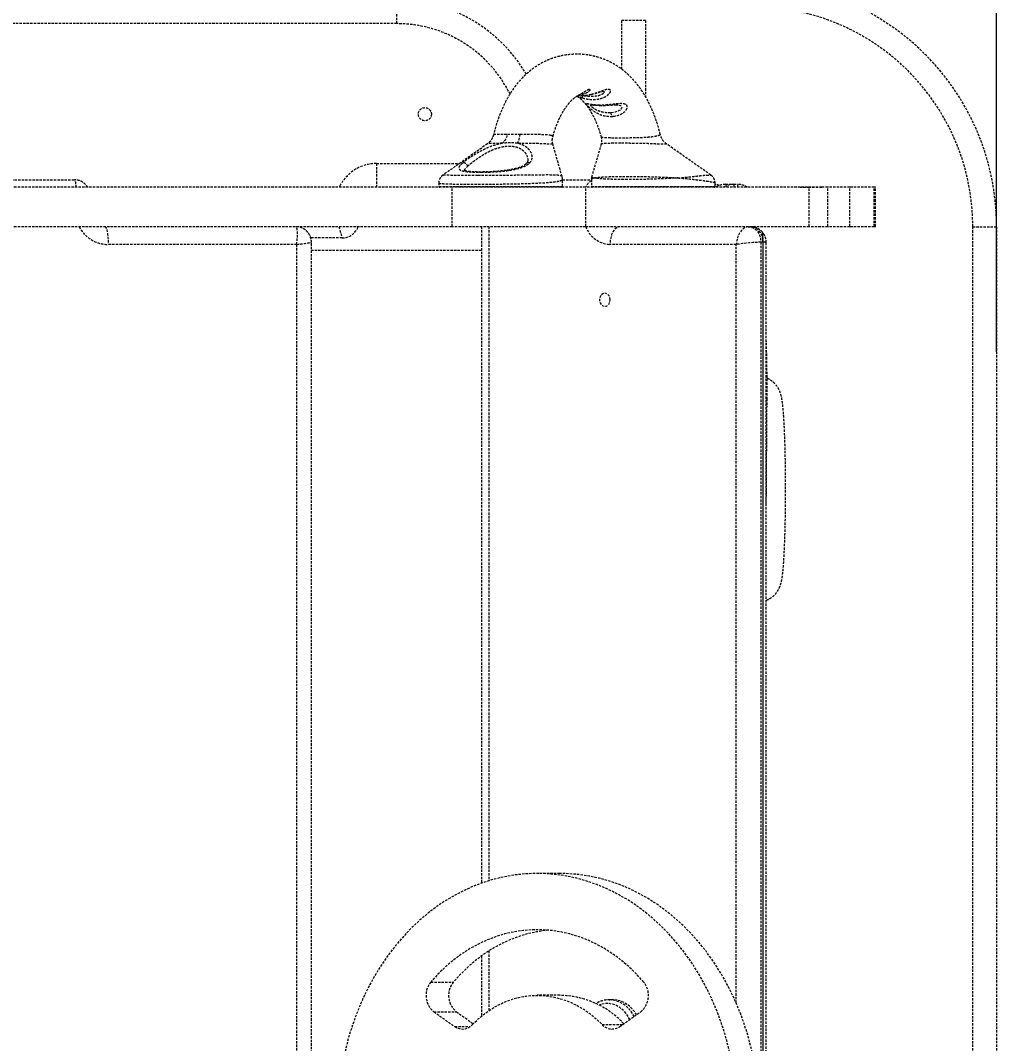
# Model space of a CAD drawing. Header units: millimetres. Extents: x -3036 to 2935, y -3673 to 3376.
# Drawn here: x 914 to 1435, y 467 to 1013 of the extents above; entities that cross this region are included whole.
import ezdxf

# ---------------------------------------------------------------- set-up
doc = ezdxf.new("R2010")
doc.units = ezdxf.units.MM
doc.linetypes.add('HIDDEN', pattern=[1.905, 1.27, -0.635])
doc.layers.add('DIKOM_ОБЪЕКТ', color=7, linetype='Continuous')
doc.layers.add('DIKOM_РАЗМЕР_ОБЪЕКТА', color=7, linetype='Continuous')
doc.styles.add('style1', font='arialbd.ttf', dxfattribs={"width": 0.8})
doc.dimstyles.new('1-50', dxfattribs={"dimtxt": 300, "dimasz": 200, "dimexe": 100, "dimexo": 0, "dimgap": 100, "dimtad": 1, "dimtoh": 1, "dimtxsty": 'style1', "dimcen": 200, "dimclrd": 7, "dimclre": 7, "dimclrt": 7, "dimadec": 1, "dimazin": 2, "dimtfac": 1, "dimtmove": 0, "dimatfit": 2, "dimfxl": 0, "dimlwd": 25, "dimlwe": 18, "dimarcsym": 0})

# ---------------------------------------------------------------- blocks, each defined once
blk = doc.blocks.new('*D24')
at = {"layer": 'Defpoints', "color": 0, "transparency": 16777216}
for p in [(1434.93, 1574.31), (-815.07, 919.68), (1434.93, 836.1)]:
    blk.add_point(p, dxfattribs=at)
at = {"layer": 'DIKOM_РАЗМЕР_ОБЪЕКТА', "color": 7, "lineweight": 18, "transparency": 16777216}
for p, q in [((-815.07, 919.68), (-815.07, 1674.31)), ((1434.93, 836.1), (1434.93, 1674.31))]:
    blk.add_line(p, q, dxfattribs=at)
at = {"layer": 'DIKOM_РАЗМЕР_ОБЪЕКТА', "color": 7, "lineweight": 25, "transparency": 16777216}
blk.add_line((-615.07, 1574.31), (1234.93, 1574.31), dxfattribs=at)
at = {"layer": 'DIKOM_РАЗМЕР_ОБЪЕКТА', "color": 7, "transparency": 16777216}
for points in [[(-615.07, 1607.64), (-615.07, 1540.97), (-815.07, 1574.31)], [(1234.93, 1607.64), (1234.93, 1540.97), (1434.93, 1574.31)]]:
    blk.add_solid(points, dxfattribs=at)
at = {"layer": 'DIKOM_РАЗМЕР_ОБЪЕКТА', "color": 7, "transparency": 16777216, "insert": (194.59, 1827.48), "char_height": 300, "attachment_point": 5, "style": 'style1'}
blk.add_mtext('2250', dxfattribs=at)

msp = doc.modelspace()

# ---------------------------------------------------------------- linework, layer by layer
at = {"layer": 'DIKOM_ОБЪЕКТ', "color": 7, "linetype": 'HIDDEN', "lineweight": 15}
for p, q in [((1114.926, 1011.197), (1114.926, 1023.897)), ((1114.926, 1011.197), (-725.074, 1011.197)), ((1234.926, 986.899), (1234.926, 1012.897)), ((1247.626, 1012.897), (1234.926, 1012.897)), ((1247.626, 1012.897), (1247.626, 972.244)), ((1213.901, 972.777), (1213.508, 972.875)), ((1231.001, 967.857), (1231.518, 967.863)), ((1163.335, 947.044), (1163.311, 947.031)), ((1104.126, 936.597), (1104.126, 923.897)), ((1104.126, 936.597), (1148.343, 936.597)), ((1152.395, 934.768), (1152.719, 935.083)), ((762.394, 927.897), (942.928, 927.897)), ((1203.344, 924.397), (1203.344, 928.153)), ((1203.344, 927.897), (1218.743, 927.897)), ((1218.743, 928.154), (1218.743, 924.397)), ((1220.214, 928.897), (1220.163, 928.897)), ((1144.491, 923.897), (390.721, 923.897)), ((1137.344, 926.244), (1137.344, 924.397)), ((1137.344, 924.397), (1156.498, 924.397)), ((1144.491, 902.897), (1144.491, 923.897)), ((1215.729, 923.897), (1144.491, 923.897)), ((1156.498, 924.397), (1203.344, 924.397)), ((1215.729, 902.897), (1215.729, 923.897)), ((1330.203, 923.897), (1215.729, 923.897)), ((1218.743, 924.397), (1237.897, 924.397)), ((1237.897, 924.397), (1284.743, 924.397)), ((1281.838, 924.033), (1281.848, 923.897)), ((1284.743, 924.397), (1284.743, 926.243)), ((1290.331, 925.49), (1294.706, 925.49)), ((1294.706, 925.49), (1296.703, 925.49)), ((1330.203, 923.797), (1330.203, 923.897)), ((1341.662, 923.897), (1330.203, 923.897)), ((1334.935, 923.797), (1330.203, 923.797)), ((1334.935, 902.897), (1334.935, 923.797)), ((1341.662, 923.797), (1334.935, 923.797)), ((1341.662, 923.897), (1341.662, 923.797)), ((1344.904, 923.897), (1341.662, 923.897)), ((1344.904, 902.897), (1344.904, 923.897)), ((1356.611, 923.897), (1344.904, 923.897)), ((1356.611, 902.897), (1356.611, 923.897)), ((1369.604, 923.897), (1356.611, 923.897)), ((1369.604, 902.897), (1369.604, 923.897)), ((1370.33, 923.897), (1369.604, 923.897)), ((1370.33, 902.897), (1370.33, 923.897)), ((1144.491, 902.897), (390.721, 902.897)), ((1215.729, 902.897), (1144.491, 902.897)), ((1160.039, 902.897), (1160.039, 552.688)), ((1164.09, 902.897), (1164.09, 554.026)), ((1334.935, 902.897), (1215.729, 902.897)), ((1306.232, 902.428), (1306.217, 902.897)), ((1344.904, 902.897), (1334.935, 902.897)), ((1356.611, 902.897), (1344.904, 902.897)), ((1369.604, 902.897), (1356.611, 902.897)), ((1370.33, 902.897), (1369.604, 902.897)), ((1422.226, -47.103), (1422.226, 902.897)), ((1422.226, 902.897), (1434.926, 902.897)), ((1434.926, 902.897), (1434.926, -47.103)), ((1085.726, 896.897), (1069.034, 896.897)), ((1061.545, 893.397), (960.942, 893.397)), ((1061.545, -37.603), (1061.545, 893.397)), ((1069.372, -38.785), (1069.372, 894.578)), ((1160.039, 890.197), (1069.372, 890.197)), ((1295.974, 893.397), (1228.639, 893.397)), ((1295.974, 488.877), (1295.974, 893.397)), ((1309.205, 894.597), (1309.205, -38.803)), ((1310.259, 894.597), (1309.205, 894.597)), ((1310.259, 894.597), (1310.259, -38.803)), ((1310.352, -38.803), (1310.352, 894.597)), ((1312.07, -38.586), (1312.07, 894.38)), ((1312.07, 754.584), (1312.484, 810.913)), ((1201.927, 557.897), (1189.882, 557.897)), ((1160.039, 513.834), (1160.039, 481.728)), ((1164.09, 516.59), (1164.09, 484.762)), ((1133.11, 499.985), (1145.155, 499.985)), ((1201.927, 492.897), (1189.882, 492.897)), ((1230.032, 490.526), (1228.311, 490.526)), ((1228.311, 490.526), (1228.649, 490.522)), ((1134.691, 484.116), (1145.863, 476.242)), ((1134.691, 484.116), (1146.737, 484.116)), ((1146.737, 484.116), (1155.737, 477.772)), ((1233.901, 476.242), (1245.072, 484.116)), ((1145.863, 476.242), (1154.054, 476.242)), ((1224.482, 477.302), (1235.404, 477.302))]:
    msp.add_line(p, q, dxfattribs=at)
at = {"layer": 'DIKOM_ОБЪЕКТ', "color": 7, "linetype": 'HIDDEN', "lineweight": 15, "flags": 128}
for points in [[(1218.725, 973.476), (1218.704, 973.486), (1218.675, 973.527)], [(1231.518, 967.863), (1231.874, 967.867), (1233.175, 967.778), (1234.245, 967.48), (1234.622, 967.228), (1234.863, 966.914), (1234.96, 966.556), (1234.911, 966.168), (1234.439, 965.422), (1234.075, 965.101), (1233.621, 964.797), (1232.654, 964.336), (1231.466, 963.969), (1229.023, 963.624), (1229.023, 963.624)], [(959.269, 902.897), (959.595, 902.714), (959.909, 902.173), (960.198, 901.296), (960.452, 900.114), (960.66, 898.674), (960.814, 897.032), (960.91, 895.25), (960.942, 893.397)], [(1084.073, 902.897), (1084.476, 901.433), (1084.908, 899.868), (1085.257, 898.598), (1085.515, 897.662), (1085.673, 897.09), (1085.726, 896.897)], [(1234.088, 902.897), (1233.025, 902.714), (1232.003, 902.173), (1231.061, 901.296), (1230.235, 900.114), (1229.558, 898.674), (1229.054, 897.032), (1228.744, 895.25), (1228.639, 893.397)], [(1302.406, 902.897), (1303.732, 902.737), (1305.008, 902.265), (1306.183, 901.498), (1307.213, 900.466), (1308.059, 899.208), (1308.687, 897.773), (1309.074, 896.216), (1309.205, 894.597)], [(1228.803, 863.897), (1228.648, 865.033), (1228.199, 866.046), (1227.504, 866.827), (1226.64, 867.289), (1225.699, 867.385), (1224.785, 867.102), (1223.995, 866.472), (1223.415, 865.562), (1223.108, 864.473), (1223.108, 863.32), (1223.415, 862.231), (1223.995, 861.322), (1224.785, 860.691), (1225.699, 860.409), (1226.64, 860.504), (1227.504, 860.966), (1228.199, 861.747), (1228.648, 862.76), (1228.803, 863.897)], [(1312.07, 810.588), (1312.082, 810.593), (1312.411, 810.775), (1312.484, 810.914)], [(1097.659, 492.897), (1095.02, 486.965), (1092.636, 480.875), (1090.515, 474.642), (1088.661, 468.283), (1087.08, 461.815), (1085.777, 455.255), (1084.754, 448.622), (1084.014, 441.933), (1083.56, 435.206), (1083.393, 428.459), (1083.513, 421.711), (1083.919, 414.979), (1084.611, 408.283), (1085.587, 401.639), (1086.844, 395.066), (1088.379, 388.581), (1090.187, 382.203), (1092.264, 375.947), (1094.604, 369.832), (1097.201, 363.873), (1100.048, 358.087), (1103.138, 352.489), (1106.461, 347.094), (1110.009, 341.918), (1113.772, 336.972), (1117.74, 332.273), (1121.903, 327.83), (1126.249, 323.658), (1130.767, 319.766), (1135.444, 316.167), (1140.268, 312.868), (1145.225, 309.879), (1150.303, 307.209), (1155.488, 304.864), (1160.765, 302.85), (1166.121, 301.174), (1171.541, 299.839), (1177.011, 298.85), (1182.515, 298.208), (1188.039, 297.916), (1193.567, 297.974), (1199.086, 298.383), (1204.58, 299.141), (1210.035, 300.246), (1215.435, 301.695), (1220.766, 303.484), (1226.015, 305.609), (1231.165, 308.063), (1236.204, 310.84), (1241.119, 313.933), (1245.895, 317.334), (1250.521, 321.032), (1254.982, 325.018), (1259.269, 329.282), (1263.368, 333.811), (1267.269, 338.594), (1270.962, 343.618), (1274.436, 348.869), (1277.682, 354.333), (1280.691, 359.996), (1283.456, 365.841), (1285.968, 371.854), (1288.221, 378.018), (1290.209, 384.316), (1291.927, 390.732), (1293.37, 397.248), (1294.533, 403.847), (1295.415, 410.51), (1296.012, 417.22), (1296.323, 423.959), (1296.346, 430.709), (1296.083, 437.451), (1295.534, 444.168), (1294.7, 450.84), (1293.583, 457.451), (1292.187, 463.982), (1290.515, 470.415), (1288.571, 476.734), (1286.362, 482.922), (1283.892, 488.961), (1281.169, 494.835), (1278.2, 500.529), (1274.993, 506.028), (1271.556, 511.315), (1267.899, 516.378), (1264.032, 521.202), (1259.965, 525.775), (1255.709, 530.083), (1251.276, 534.117), (1246.677, 537.864), (1241.925, 541.314), (1237.033, 544.459), (1232.013, 547.289), (1226.88, 549.798), (1221.647, 551.978), (1216.329, 553.824), (1210.939, 555.33), (1205.493, 556.492), (1200.004, 557.308), (1194.488, 557.775), (1188.96, 557.892), (1183.434, 557.658), (1177.926, 557.075), (1172.45, 556.143), (1167.021, 554.866), (1161.653, 553.246), (1156.362, 551.288), (1151.16, 548.998), (1146.064, 546.381), (1141.085, 543.445), (1136.238, 540.198), (1131.536, 536.647), (1126.991, 532.804), (1122.615, 528.677), (1118.421, 524.279), (1114.419, 519.621), (1110.621, 514.716), (1107.037, 509.577), (1103.675, 504.218), (1100.547, 498.652), (1097.659, 492.897)], [(1201.927, 297.897), (1205.613, 297.974), (1211.131, 298.383), (1216.626, 299.141), (1222.08, 300.246), (1227.48, 301.695), (1232.812, 303.484), (1238.06, 305.609), (1243.21, 308.063), (1248.25, 310.84), (1253.164, 313.933), (1257.94, 317.334), (1262.566, 321.032), (1267.028, 325.018), (1271.314, 329.282), (1275.413, 333.811), (1279.314, 338.594), (1283.007, 343.618), (1286.481, 348.869), (1289.727, 354.333), (1292.736, 359.996), (1295.501, 365.841), (1298.013, 371.854), (1300.266, 378.018), (1302.255, 384.316), (1303.972, 390.732), (1305.415, 397.248), (1306.578, 403.847), (1307.46, 410.51), (1308.057, 417.22), (1308.368, 423.959), (1308.392, 430.709), (1308.129, 437.451), (1307.579, 444.168), (1306.745, 450.84), (1305.628, 457.451), (1304.232, 463.982), (1302.56, 470.415), (1300.616, 476.734), (1298.407, 482.922), (1295.937, 488.961), (1293.214, 494.835), (1290.245, 500.529), (1287.038, 506.028), (1283.601, 511.315), (1279.944, 516.378), (1276.077, 521.202), (1272.01, 525.775), (1267.754, 530.083), (1263.321, 534.117), (1258.722, 537.864), (1253.97, 541.314), (1249.078, 544.459), (1244.058, 547.289), (1238.925, 549.798), (1233.692, 551.978), (1228.374, 553.824), (1222.984, 555.33), (1217.538, 556.492), (1212.049, 557.308), (1206.533, 557.775), (1201.927, 557.897)], [(1246.653, 499.985), (1242.932, 504.093), (1239.011, 507.914), (1234.906, 511.436), (1230.633, 514.644), (1226.206, 517.527), (1221.643, 520.074), (1216.961, 522.274), (1212.177, 524.121), (1207.31, 525.607), (1202.378, 526.726), (1197.398, 527.475), (1192.39, 527.85), (1187.373, 527.85), (1182.365, 527.475), (1177.386, 526.726), (1172.453, 525.607), (1167.586, 524.121), (1162.802, 522.274), (1158.12, 520.074), (1153.557, 517.527), (1149.131, 514.644), (1144.857, 511.436), (1140.752, 507.914), (1136.832, 504.093), (1133.11, 499.985)], [(1195.904, 527.626), (1194.411, 527.475), (1189.431, 526.726), (1184.498, 525.607), (1179.631, 524.121), (1174.847, 522.274), (1170.165, 520.074), (1165.603, 517.527), (1161.176, 514.644), (1156.902, 511.436), (1152.797, 507.914), (1148.877, 504.093), (1145.155, 499.985)], [(1155.282, 477.302), (1158.388, 480.307), (1161.669, 483.022), (1165.106, 485.431), (1168.681, 487.522), (1172.373, 489.282), (1176.162, 490.702), (1180.027, 491.774), (1183.947, 492.492), (1187.9, 492.852), (1191.863, 492.852), (1195.816, 492.492), (1199.736, 491.774), (1203.601, 490.702), (1207.39, 489.282), (1211.082, 487.522), (1214.657, 485.431), (1218.094, 483.022), (1221.375, 480.307), (1224.482, 477.302)], [(1239.235, 480.002), (1238.518, 481.369), (1237.218, 483.289), (1235.702, 484.956), (1234.003, 486.335), (1232.157, 487.396), (1230.203, 488.117), (1228.184, 488.481), (1226.144, 488.481), (1224.125, 488.117), (1222.826, 487.68)]]:
    msp.add_lwpolyline(points, dxfattribs=at)
at = {"layer": 'DIKOM_ОБЪЕКТ', "color": 7, "linetype": 'HIDDEN', "lineweight": 15}
msp.add_circle((1129.926, 962.897), 3.5, dxfattribs=at)
for centre, radius, start, end in [((1304.926, 902.897), 130, 0, 90), ((1114.926, 943.897), 80, 30.31205, 90), ((1304.926, 902.897), 117.3, 0, 90), ((1114.926, 943.897), 67.3, 26.13739, 90), ((1216.467, 971.977), 2.688, 162.67389, 190.25357), ((1223.27, 968.979), 1.423, 231.71458, 266.93853), ((1234.836, 965.154), 6.011, 194.75396, 216.84436), ((1165.361, 954.01), 8.866, 311.44202, 348.37528), ((1167.61, 953.436), 13.181, 332.5665, 354.71714), ((1104.126, 914.697), 21.9, 90, 155.15965), ((1150.596, 934.77), 2.146, 8.38102, 104.80538), ((1185.129, 935.235), 1.698, 69.38659, 133.41931), ((1137.844, 924.397), 0.5, 180, 270), ((1202.844, 924.397), 0.5, 270, 0), ((1219.243, 924.397), 0.5, 180, 270), ((1284.243, 924.397), 0.5, 270, 0), ((1291.049, 924.084), 3.918, 357.25542, 21.03343), ((1293.049, 924.085), 3.915, 357.24634, 21.04251), ((961.004, 910.893), 17.497, 207.19556, 269.79733), ((1085.726, 906.097), 9.2, 270, 339.64559), ((1229.428, 907.974), 14.599, 200.353, 266.90329), ((1302.911, 895.573), 7.352, 3.66137, 84.99349), ((1141.734, 492.831), 11.205, 140.32111, 231.06047), ((1153.779, 492.831), 11.205, 140.32148, 231.06052), ((1237.997, 492.834), 11.228, 309.05887, 39.55913), ((1201.138, 445.011), 47.892, 43.16166, 89.05571), ((1227.523, 475.173), 15.39, 24.69573, 85.80676), ((1229.539, 475.674), 14.861, 27.2544, 88.09755), ((1149.984, 482.005), 7.085, 234.43269, 318.40294), ((1229.78, 482.005), 7.085, 221.59751, 305.56695)]:
    msp.add_arc(centre, radius, start, end, dxfattribs=at)
for centre, major_axis, ratio, start_param, end_param in [((941.747, 918.397), (1.218, 9.498), 0.1733093, 5.3520504, 6.3054096), ((1219.508, 918.397), (1.448, 9.465), 0.5646356, 0.4031455, 1.0395533), ((1277.279, 915.99), (-6.024, 7.379), 0.9932506, 6.1613433, 6.1895364), ((1281.528, 915.99), (6.024, 7.379), 0.9932506, 1.2407698, 1.2689629), ((1283.526, 915.99), (6.024, 7.379), 0.9932506, 0.3175702, 0.5592431), ((1290.394, 915.99), (-6.024, 7.379), 0.9932506, 5.6018794, 6.1895364), ((1294.643, 915.99), (6.024, 7.379), 0.9932506, 0.6813059, 1.2689629), ((1296.64, 915.99), (6.024, 7.379), 0.9932506, 0.0936489, 0.6813059), ((1059.872, 893.397), (1.218, 9.498), 0.1733093, 4.7346133, 6.3054096), ((1301.423, 893.397), (1.448, 9.465), 0.5646356, 0.0861941, 1.6569904), ((1309.552, 894.597), (0, 8.3), 0.0851907, 4.712389, 4.8874887), ((1059.872, 893.397), (-9.5, -1.182), 0.021902, 1.7450675, 3.138868), ((1301.423, 893.397), (-9.5, -0.988), 0.0716803, 3.7450024, 5.3157987), ((1302.57, 893.397), (-9.5, -0.988), 0.0716803, 3.1343746, 3.7450024)]:
    msp.add_ellipse(centre, major_axis=major_axis, ratio=ratio, start_param=start_param, end_param=end_param, dxfattribs=at)
for points, knots in [([(1255.447, 952.022), (1255.232, 952.979), (1254.561, 955.955), (1253.153, 960.217), (1251.597, 964.269), (1250.339, 967.078), (1249.458, 968.885), (1248.712, 970.318), (1248.007, 971.603), (1247.231, 972.938), (1246.356, 974.355), (1245.068, 976.308), (1243.396, 978.594), (1241.401, 980.979), (1239.551, 982.934), (1237.712, 984.676), (1235.683, 986.39), (1233.337, 988.113), (1230.864, 989.658), (1227.959, 991.195), (1224.434, 992.681), (1220.169, 993.934), (1215.674, 994.715), (1211.013, 994.989), (1206.017, 994.694), (1201.16, 993.765), (1196.744, 992.339), (1193.068, 990.691), (1189.978, 988.921), (1187.779, 987.413), (1186.227, 986.22), (1185.135, 985.319), (1184.104, 984.411), (1183.106, 983.474), (1182.017, 982.387), (1180.749, 981.027), (1179.055, 979.04), (1176.944, 976.237), (1174.51, 972.443), (1172.219, 968.137), (1170.18, 963.528), (1168.48, 958.836), (1167.273, 954.977), (1166.745, 952.602), (1166.621, 952.046)], [0, 0, 0, 0, 0.01762227, 0.05484928, 0.08671058, 0.105387, 0.11988382, 0.13030218, 0.14074762, 0.15222299, 0.16478343, 0.17848808, 0.20606633, 0.23176248, 0.254102, 0.2724852, 0.29389582, 0.31896539, 0.34376462, 0.36531156, 0.39831547, 0.43277343, 0.46576833, 0.49889906, 0.53449315, 0.57502246, 0.60828804, 0.64089544, 0.66915233, 0.69348077, 0.70577249, 0.71720647, 0.72854928, 0.73984119, 0.75123937, 0.76654107, 0.78709205, 0.81707026, 0.85253085, 0.89224598, 0.92398739, 0.9567187, 0.98986902, 1, 1, 1, 1]), ([(1198.192, 951.013), (1198.552, 952.246), (1199.281, 954.743), (1200.482, 957.857), (1201.564, 960.304), (1202.423, 962.029), (1203.271, 963.603), (1204.311, 965.352), (1205.609, 967.258), (1206.923, 968.914), (1208.088, 970.182), (1209.096, 971.14), (1210.033, 971.911), (1210.891, 972.5), (1211.259, 972.695), (1211.419, 972.781)], [0, 0, 0, 0, 0.0905673, 0.1834342, 0.257822, 0.3098742, 0.3511122, 0.4244842, 0.5130755, 0.6038307, 0.6819215, 0.7510242, 0.8333632, 0.9270764, 1, 1, 1, 1]), ([(1211.043, 972.568), (1211.1, 972.536), (1211.32, 972.415), (1211.819, 972.072), (1212.371, 971.647), (1212.787, 971.301), (1213.214, 970.923), (1213.666, 970.496), (1214.185, 969.974), (1214.907, 969.194), (1215.946, 967.957), (1217.315, 966.099), (1218.954, 963.47), (1220.699, 960.058), (1222.43, 955.939), (1223.425, 952.64), (1223.924, 950.985)], [0, 0, 0, 0, 0.0309524, 0.1182561, 0.1563552, 0.1917732, 0.2269558, 0.2620178, 0.297425, 0.3449295, 0.4087967, 0.5020003, 0.6121753, 0.7353917, 0.8672303, 1, 1, 1, 1]), ([(1213.822, 971.498), (1213.075, 971.749), (1212.162, 972.055), (1211.294, 972.499), (1211.136, 972.58)], [0, 0, 0, 0, 0.8178097, 1, 1, 1, 1]), ([(1213.33, 973.832), (1213.869, 974.161), (1214.959, 974.826), (1216.328, 975.721), (1217.39, 976.277), (1218.015, 976.351), (1218.144, 975.98), (1217.733, 975.317), (1216.782, 974.542), (1215.37, 973.814), (1213.611, 973.27), (1212.269, 972.973), (1211.503, 972.927), (1211.441, 972.923)], [0, 0, 0, 0, 0.0910624, 0.1842101, 0.2711291, 0.3574175, 0.4488899, 0.5478376, 0.6546313, 0.7657564, 0.8782339, 0.9901244, 1, 1, 1, 1]), ([(1211.465, 972.822), (1212.047, 973.114), (1212.696, 973.438), (1213.271, 973.795), (1213.33, 973.832)], [0, 0, 0, 0, 0.8973744, 1, 1, 1, 1]), ([(1211.622, 972.906), (1212.618, 972.851), (1214.912, 972.725), (1217.347, 973.204), (1218.725, 973.476)], [0, 0, 0, 0, 0.43403208, 1, 1, 1, 1]), ([(1211.686, 972.94), (1212.482, 972.875), (1213.976, 972.754), (1216.37, 973.039), (1217.906, 973.364), (1218.675, 973.527)], [0, 0, 0, 0, 0.3632851, 0.6811035, 1, 1, 1, 1]), ([(1213.277, 973.796), (1213.568, 973.964), (1214.121, 974.284), (1214.785, 974.68), (1215.251, 974.952), (1215.53, 975.11), (1215.553, 975.138), (1215.564, 975.152)], [0, 0, 0, 0, 0.2402991, 0.4565243, 0.6525618, 0.8349188, 1, 1, 1, 1]), ([(1218.675, 973.527), (1219.444, 973.73), (1220.966, 974.131), (1223.153, 974.905), (1225.11, 975.649), (1226.735, 976.199), (1227.961, 976.378), (1228.717, 976.074), (1228.94, 975.326), (1228.6, 974.292), (1227.698, 973.169), (1226.311, 972.143), (1224.569, 971.338), (1221.952, 970.626), (1219.053, 970.479), (1216.076, 970.859), (1214.576, 971.284), (1213.822, 971.498)], [0, 0, 0, 0, 0.0669821, 0.1326115, 0.1946418, 0.2519574, 0.3050809, 0.3566597, 0.410066, 0.4680301, 0.5308552, 0.5967349, 0.6639475, 0.7313969, 0.8653253, 0.9323239, 1, 1, 1, 1]), ([(1224.69, 975.111), (1224.776, 975.113), (1225.031, 975.118), (1225.324, 975.04), (1225.563, 974.88), (1225.671, 974.578), (1225.488, 974.187), (1225.054, 973.799), (1224.49, 973.439), (1223.596, 973.045), (1221.978, 972.587), (1219.703, 972.291), (1216.861, 972.285), (1214.888, 972.613), (1213.901, 972.777)], [0, 0, 0, 0, 0.0219965, 0.0646989, 0.1074592, 0.1499742, 0.2310324, 0.2741415, 0.3201715, 0.4002944, 0.4901809, 0.6600393, 0.8299775, 1, 1, 1, 1]), ([(1218.725, 973.476), (1219.359, 973.63), (1220.677, 973.949), (1222.255, 974.439), (1223.384, 974.789), (1224.069, 974.989), (1224.518, 975.098), (1224.611, 975.107), (1224.649, 975.111)], [0, 0, 0, 0, 0.2535235, 0.52656115, 0.66050588, 0.7903699, 0.91450405, 1, 1, 1, 1]), ([(1230.025, 961.55), (1228.722, 961.549), (1226.767, 961.548), (1224.161, 962.283), (1222.278, 963.075), (1220.526, 964.101), (1218.974, 965.267), (1217.678, 966.438), (1216.677, 967.465), (1216.015, 968.215), (1215.741, 968.629), (1215.897, 968.734), (1216.503, 968.617), (1217.534, 968.389), (1219.365, 968.051), (1221.176, 967.938), (1222.388, 967.862)], [0, 0, 0, 0, 0.13609, 0.2042002, 0.271188, 0.3362571, 0.3979196, 0.4550132, 0.5083617, 0.5600545, 0.612934, 0.6697374, 0.7313189, 0.7964566, 0.8637245, 1, 1, 1, 1]), ([(1229.023, 963.624), (1228.459, 963.611), (1227.321, 963.584), (1225.593, 963.774), (1223.978, 964.119), (1222.545, 964.594), (1221.269, 965.174), (1220.083, 965.885), (1219.238, 966.555), (1218.753, 967.024), (1218.501, 967.322), (1218.371, 967.553), (1218.369, 967.767), (1218.625, 967.852), (1218.94, 967.871), (1219.087, 967.868), (1219.11, 967.868)], [0, 0, 0, 0, 0.1154626, 0.2327369, 0.3453886, 0.4363674, 0.5176384, 0.6041121, 0.6904109, 0.7338606, 0.7771606, 0.8202416, 0.8640106, 0.9505828, 0.9925624, 1, 1, 1, 1]), ([(1219.103, 967.869), (1219.558, 967.822), (1220.558, 967.717), (1222.265, 967.614), (1223.194, 967.557)], [0, 0, 0, 0, 0.455371, 1, 1, 1, 1]), ([(1222.388, 967.862), (1223.691, 967.863), (1225.643, 967.866), (1228.45, 968.123), (1230.544, 968.362), (1232.558, 968.597), (1234.377, 968.73), (1235.894, 968.653), (1237.019, 968.275), (1237.68, 967.561), (1237.827, 966.561), (1237.453, 965.4), (1236.588, 964.225), (1235.305, 963.182), (1233.181, 962.049), (1231.291, 961.75), (1230.025, 961.55)], [0, 0, 0, 0, 0.1360903, 0.2040216, 0.2714162, 0.3366746, 0.3985797, 0.456007, 0.5093151, 0.5608422, 0.6138577, 0.6704984, 0.7316033, 0.7966613, 0.8638443, 1, 1, 1, 1]), ([(1223.194, 967.557), (1224.652, 967.57), (1226.77, 967.589), (1229.594, 967.81), (1230.852, 967.85), (1231.441, 967.869)], [0, 0, 0, 0, 0.5405827, 0.785181, 1, 1, 1, 1]), ([(1166.59, 952.082), (1166.276, 951.157), (1165.782, 949.697), (1164.481, 948.03), (1163.635, 947.36), (1163.196, 947.012)], [0, 0, 0, 0, 0.4539856, 0.7164962, 1, 1, 1, 1]), ([(1166.613, 952.042), (1166.638, 952.071), (1166.697, 952.141), (1167.313, 952.18), (1168.368, 952.203), (1169.885, 952.212), (1171.777, 952.219), (1173.282, 952.222), (1174.045, 952.223)], [0, 0, 0, 0, 0.1161043, 0.2715467, 0.4397604, 0.6182763, 0.8064922, 1, 1, 1, 1]), ([(1174.045, 952.223), (1175.09, 952.2), (1177.181, 952.153), (1179.55, 952.199), (1180.735, 952.222)], [0, 0, 0, 0, 0.499997, 1, 1, 1, 1]), ([(1180.735, 952.222), (1181.66, 952.221), (1183.488, 952.218), (1186.24, 952.211), (1188.853, 952.201), (1191.24, 952.18), (1193.334, 952.13), (1195.067, 952.03), (1196.456, 951.868), (1197.067, 951.71), (1197.367, 951.633)], [0, 0, 0, 0, 0.1500465, 0.2961625, 0.4337461, 0.5636221, 0.68461, 0.7965124, 0.9000163, 1, 1, 1, 1]), ([(1197.367, 951.633), (1197.629, 951.532), (1198.153, 951.33), (1198.164, 951.143), (1198.169, 951.049)], [0, 0, 0, 0, 0.4996822, 1, 1, 1, 1]), ([(1198.185, 946.887), (1198.047, 947.518), (1197.749, 948.887), (1198.035, 950.306), (1198.189, 951.07)], [0, 0, 0, 0, 0.4617813, 1, 1, 1, 1]), ([(1198.169, 951.049), (1198.175, 951.043), (1198.184, 951.033), (1198.171, 951.026), (1198.165, 951.024)], [0, 0, 0, 0, 0.62221438, 1, 1, 1, 1]), ([(1223.9, 951.062), (1224.053, 950.307), (1224.337, 948.905), (1224.045, 947.546), (1223.911, 946.918)], [0, 0, 0, 0, 0.5379253, 1, 1, 1, 1]), ([(1223.921, 951.041), (1223.916, 951.035), (1223.903, 951.017), (1223.932, 951.004), (1223.951, 950.996)], [0, 0, 0, 0, 0.355302, 1, 1, 1, 1]), ([(1223.951, 950.996), (1224.042, 950.91), (1224.246, 950.717), (1225.267, 950.539), (1226.833, 950.421), (1228.947, 950.367), (1231.507, 950.35), (1234.43, 950.354), (1237.588, 950.36), (1240.846, 950.389), (1244.045, 950.454), (1247.041, 950.57), (1249.69, 950.753), (1251.876, 951.01), (1253.6, 951.328), (1254.324, 951.533), (1254.675, 951.633)], [0, 0, 0, 0, 0.0564257, 0.12571, 0.2008221, 0.2797498, 0.3612642, 0.4430872, 0.5253848, 0.6059684, 0.6845182, 0.7589162, 0.8278788, 0.8900807, 0.9466443, 1, 1, 1, 1]), ([(1254.675, 951.633), (1254.895, 951.708), (1255.345, 951.863), (1255.561, 951.989), (1255.491, 952.026), (1255.48, 952.031)], [0, 0, 0, 0, 0.4472865, 0.9160589, 1, 1, 1, 1]), ([(1258.855, 947.034), (1258.421, 947.381), (1257.586, 948.05), (1256.3, 949.706), (1255.81, 951.155), (1255.499, 952.074)], [0, 0, 0, 0, 0.2827687, 0.5450278, 1, 1, 1, 1]), ([(1163.307, 947.085), (1159.066, 944.112), (1151.099, 938.529), (1143.237, 933.018), (1139.561, 930.44)], [0, 0, 0, 0, 0.5323918, 1, 1, 1, 1]), ([(1171.229, 947.363), (1170.106, 947.13), (1167.871, 946.664), (1164.589, 945.51), (1161.492, 944.146), (1158.611, 942.631), (1155.984, 941.073), (1153.641, 939.547), (1151.592, 938.105), (1150.562, 937.265), (1150.048, 936.845)], [0, 0, 0, 0, 0.1276217, 0.25418003, 0.38061779, 0.50508421, 0.62962057, 0.75287925, 0.87645485, 1, 1, 1, 1]), ([(1152.719, 935.083), (1153.069, 935.403), (1153.767, 936.042), (1155.086, 937.117), (1156.443, 938.156), (1157.802, 939.14), (1159.088, 940.025), (1160.446, 940.908), (1162.054, 941.883), (1163.909, 942.9), (1166.03, 943.897), (1168.044, 944.671), (1169.92, 945.232), (1172.201, 945.738), (1174.449, 945.952), (1176.541, 945.845), (1178.002, 945.612), (1179.347, 945.229), (1180.669, 944.666), (1181.911, 943.888), (1183.012, 942.885), (1183.74, 941.923), (1184.202, 941.08), (1184.51, 940.342), (1184.708, 939.623), (1184.814, 938.957), (1184.817, 938.586), (1184.818, 938.418)], [0, 0, 0, 0, 0.0474452, 0.0945297, 0.1438998, 0.1797545, 0.2158461, 0.2517925, 0.2875476, 0.3373046, 0.3844252, 0.43123, 0.4679791, 0.5033508, 0.574959, 0.6106645, 0.6468514, 0.6822488, 0.7190379, 0.7660979, 0.8133992, 0.8632628, 0.8915542, 0.9187255, 0.9538228, 0.9791675, 1, 1, 1, 1]), ([(1171.229, 947.364), (1170.26, 947.355), (1168.348, 947.339), (1166.019, 947.287), (1164.344, 947.208), (1163.416, 947.122), (1163.353, 947.061), (1163.335, 947.044)], [0, 0, 0, 0, 0.2459713, 0.4852411, 0.7106925, 0.9191918, 1, 1, 1, 1]), ([(1179.309, 947.363), (1178.033, 947.518), (1175.48, 947.829), (1172.646, 947.519), (1171.229, 947.364)], [0, 0, 0, 0, 0.4999641, 1, 1, 1, 1]), ([(1185.726, 936.824), (1186.086, 937.242), (1186.802, 938.077), (1187.216, 939.517), (1187.151, 941.042), (1186.574, 942.608), (1185.511, 944.129), (1183.946, 945.501), (1181.92, 946.66), (1180.18, 947.129), (1179.309, 947.363)], [0, 0, 0, 0, 0.12317679, 0.24572416, 0.36966448, 0.4935921, 0.61917563, 0.74527858, 0.8724274, 1, 1, 1, 1]), ([(1198.153, 946.915), (1198.161, 946.903), (1198.18, 946.875), (1198.056, 946.848), (1197.846, 946.835), (1197.571, 946.834), (1197.172, 946.847), (1196.57, 946.881), (1195.863, 946.923), (1195.18, 946.963), (1194.596, 946.997), (1194.005, 947.029), (1193.388, 947.061), (1192.8, 947.088), (1192.133, 947.117), (1191.48, 947.143), (1190.162, 947.191), (1188.042, 947.252), (1185.163, 947.306), (1182.211, 947.343), (1180.306, 947.356), (1179.309, 947.363)], [0, 0, 0, 0, 0.0350503, 0.0856717, 0.1255475, 0.1639685, 0.2006878, 0.2539288, 0.3149087, 0.3409064, 0.3723471, 0.4090904, 0.4294773, 0.4604991, 0.4899396, 0.5179512, 0.544539, 0.6558869, 0.7723995, 0.8808621, 1, 1, 1, 1]), ([(1203.136, 929.62), (1202.309, 932.494), (1200.616, 938.376), (1199.001, 944.03), (1198.175, 946.921)], [0, 0, 0, 0, 0.4886067, 1, 1, 1, 1]), ([(1223.91, 946.919), (1222.964, 943.608), (1221.297, 937.78), (1219.658, 932.077), (1218.949, 929.614)], [0, 0, 0, 0, 0.5681217, 1, 1, 1, 1]), ([(1234.472, 947.365), (1233.944, 947.366), (1232.958, 947.368), (1231.67, 947.368), (1230.638, 947.367), (1229.319, 947.362), (1227.785, 947.34), (1226.174, 947.285), (1224.945, 947.184), (1224.257, 947.072), (1223.986, 946.979), (1223.889, 946.937), (1223.911, 946.919), (1223.911, 946.918)], [0, 0, 0, 0, 0.0897976, 0.1678422, 0.23344, 0.2860353, 0.4316765, 0.5703464, 0.7117932, 0.8563998, 0.9298814, 0.9996238, 1, 1, 1, 1]), ([(1258.769, 947.032), (1258.815, 947.008), (1258.933, 946.948), (1258.361, 946.863), (1257.239, 946.821), (1255.659, 946.861), (1253.737, 946.958), (1251.496, 947.086), (1248.962, 947.196), (1246.185, 947.281), (1243.25, 947.33), (1240.251, 947.355), (1237.273, 947.361), (1235.408, 947.363), (1234.472, 947.365)], [0, 0, 0, 0, 0.0529403, 0.1342562, 0.2113182, 0.2874499, 0.3648202, 0.4460165, 0.5312927, 0.6201434, 0.7128769, 0.8073222, 0.9033422, 1, 1, 1, 1]), ([(1282.496, 930.462), (1278.804, 933.046), (1270.806, 938.643), (1263.001, 944.123), (1258.799, 947.074)], [0, 0, 0, 0, 0.4615925, 1, 1, 1, 1]), ([(1150.048, 936.845), (1149.552, 936.39), (1148.559, 935.48), (1147.961, 934.415), (1148.102, 933.56), (1149.06, 932.911), (1150.794, 932.437), (1153.251, 932.12), (1156.301, 931.934), (1158.715, 931.918), (1159.925, 931.91)], [0, 0, 0, 0, 0.1234468, 0.2471605, 0.3720017, 0.4967741, 0.6223017, 0.7482468, 0.8737707, 1, 1, 1, 1]), ([(1183.958, 936.463), (1183.713, 936.243), (1183.246, 935.822), (1182.026, 935.109), (1180.27, 934.385), (1177.833, 933.713), (1175.371, 933.221), (1172.754, 932.829), (1169.894, 932.511), (1166.67, 932.259), (1163.182, 932.096), (1159.701, 932.043), (1156.532, 932.104), (1153.947, 932.272), (1152.128, 932.521), (1151.049, 932.774), (1150.624, 932.969), (1150.625, 932.951), (1150.625, 932.946)], [0, 0, 0, 0, 0.050019, 0.0955815, 0.1748419, 0.2404891, 0.3023453, 0.3600956, 0.4217429, 0.4909905, 0.5678237, 0.648093, 0.7281284, 0.8068365, 0.8773284, 0.9334453, 0.9812898, 1, 1, 1, 1]), ([(1150.988, 932.824), (1151.075, 933.057), (1151.284, 933.613), (1151.987, 934.344), (1152.395, 934.768)], [0, 0, 0, 0, 0.4190647, 1, 1, 1, 1]), ([(1159.925, 931.91), (1161.162, 931.926), (1163.632, 931.957), (1167.584, 932.16), (1171.507, 932.489), (1175.272, 932.969), (1178.711, 933.616), (1181.678, 934.461), (1184.119, 935.5), (1185.191, 936.383), (1185.726, 936.824)], [0, 0, 0, 0, 0.1260796, 0.2519525, 0.3781162, 0.5032629, 0.628633, 0.7530041, 0.8768397, 1, 1, 1, 1]), ([(1184.826, 938.418), (1184.782, 938.041), (1184.692, 937.284), (1184.201, 936.736), (1183.955, 936.461)], [0, 0, 0, 0, 0.4982309, 1, 1, 1, 1]), ([(949.999, 923.897), (949.881, 924.104), (949.51, 924.756), (948.621, 925.7), (947.402, 926.652), (946.058, 927.331), (944.712, 927.74), (943.663, 927.884), (943.077, 927.894), (942.928, 927.897)], [0, 0, 0, 0, 0.0839308, 0.264609, 0.4527392, 0.6281622, 0.7927791, 0.9476765, 1, 1, 1, 1]), ([(1139.563, 930.451), (1139.236, 930.188), (1138.568, 929.651), (1137.848, 928.557), (1137.388, 927.317), (1137.359, 926.449), (1137.344, 926.019)], [0, 0, 0, 0, 0.2406853, 0.4923852, 0.7480017, 1, 1, 1, 1]), ([(1139.561, 930.439), (1139.56, 930.44), (1139.549, 930.442), (1139.573, 930.443), (1139.595, 930.444)], [0, 0, 0, 0, 0.09815997, 1, 1, 1, 1]), ([(1158.151, 930.179), (1157.758, 930.179), (1156.695, 930.179), (1154.755, 930.181), (1152.154, 930.189), (1149.517, 930.204), (1147.042, 930.226), (1144.864, 930.253), (1143.029, 930.287), (1141.577, 930.323), (1140.764, 930.353), (1140.299, 930.375), (1140.056, 930.388), (1139.855, 930.402), (1139.702, 930.415), (1139.597, 930.428), (1139.573, 930.436), (1139.561, 930.439)], [0, 0, 0, 0, 0.03614296, 0.09765497, 0.1844434, 0.29563208, 0.38411889, 0.48449258, 0.59552416, 0.68700515, 0.785238, 0.81930159, 0.85411389, 0.88974109, 0.92625911, 0.96378393, 1, 1, 1, 1]), ([(1156.498, 925.563), (1157.982, 925.565), (1160.937, 925.568), (1165.622, 925.599), (1170.336, 925.648), (1174.593, 925.711), (1178.306, 925.782), (1181.461, 925.855), (1184.897, 925.953), (1188.486, 926.082), (1191.771, 926.237), (1194.381, 926.398), (1196.438, 926.556), (1198.531, 926.76), (1200.53, 927.03), (1202.154, 927.379), (1203.167, 927.765), (1203.278, 928.027), (1203.333, 928.156)], [0, 0, 0, 0, 0.0726516, 0.1445932, 0.2158261, 0.2863522, 0.3373549, 0.3870758, 0.4355151, 0.5057398, 0.5730899, 0.6220277, 0.6698146, 0.7164539, 0.7869427, 0.8596446, 0.9310451, 1, 1, 1, 1]), ([(1203.095, 929.613), (1203.103, 929.631), (1203.171, 929.782), (1202.572, 930.041), (1201.26, 930.294), (1199.283, 930.426), (1196.817, 930.472), (1193.916, 930.467), (1190.631, 930.434), (1187.021, 930.389), (1183.142, 930.341), (1179.055, 930.296), (1174.839, 930.255), (1170.553, 930.222), (1166.295, 930.198), (1162.105, 930.182), (1159.47, 930.18), (1158.151, 930.179)], [0, 0, 0, 0, 0.0105218, 0.0865951, 0.1612957, 0.2349763, 0.3068869, 0.3783999, 0.4486675, 0.5186693, 0.5881735, 0.6571182, 0.7262471, 0.794647, 0.8634065, 0.9316398, 1, 1, 1, 1]), ([(1203.344, 928.079), (1203.336, 928.355), (1203.321, 928.885), (1203.197, 929.376), (1203.138, 929.612)], [0, 0, 0, 0, 0.5211995, 1, 1, 1, 1]), ([(1218.757, 928.154), (1218.75, 928.159), (1218.74, 928.168), (1218.747, 928.176), (1218.749, 928.179)], [0, 0, 0, 0, 0.6671166, 1, 1, 1, 1]), ([(1218.949, 929.611), (1218.889, 929.375), (1218.771, 928.904), (1218.756, 928.411), (1218.748, 928.165)], [0, 0, 0, 0, 0.5008138, 1, 1, 1, 1]), ([(1218.749, 928.179), (1218.777, 928.254), (1218.831, 928.398), (1219.169, 928.594), (1219.553, 928.734), (1219.898, 928.828), (1220.071, 928.873), (1220.163, 928.897)], [0, 0, 0, 0, 0.2880215, 0.5564114, 0.8039921, 0.896194, 1, 1, 1, 1]), ([(1218.953, 929.613), (1218.949, 929.555), (1218.943, 929.45), (1219.097, 929.3), (1219.333, 929.163), (1219.672, 929.031), (1219.998, 928.942), (1220.163, 928.897)], [0, 0, 0, 0, 0.2333342, 0.4205563, 0.598384, 0.7973872, 1, 1, 1, 1]), ([(1220.214, 928.897), (1220.439, 928.941), (1220.84, 929.02), (1221.706, 929.136), (1222.885, 929.269), (1224.588, 929.402), (1226.649, 929.514), (1228.986, 929.598), (1231.579, 929.66), (1234.383, 929.701), (1236.407, 929.709), (1237.423, 929.713)], [0, 0, 0, 0, 0.0791715, 0.1412744, 0.2518495, 0.3763919, 0.5005237, 0.6257974, 0.750724, 0.8750199, 1, 1, 1, 1]), ([(1237.897, 928.03), (1236.863, 928.033), (1234.824, 928.04), (1232.257, 928.081), (1230.179, 928.129), (1228.471, 928.183), (1226.68, 928.256), (1224.766, 928.361), (1223.412, 928.468), (1222.618, 928.544), (1222.299, 928.578), (1221.991, 928.613), (1221.696, 928.65), (1221.309, 928.702), (1220.904, 928.763), (1220.543, 928.826), (1220.342, 928.864), (1220.252, 928.885), (1220.225, 928.892), (1220.217, 928.895), (1220.214, 928.897)], [0, 0, 0, 0, 0.1251775, 0.2469713, 0.335171, 0.4138503, 0.499414, 0.6183094, 0.7482359, 0.7731543, 0.798189, 0.8233416, 0.8486124, 0.8739989, 0.9273589, 0.9661456, 0.9903605, 0.9970016, 0.9989555, 1, 1, 1, 1]), ([(1237.423, 929.713), (1238.511, 929.711), (1240.689, 929.709), (1244.125, 929.673), (1247.621, 929.614), (1251.157, 929.528), (1254.694, 929.418), (1258.329, 929.263), (1261.301, 929.116), (1263.517, 928.984), (1264.476, 928.923), (1264.9, 928.896)], [0, 0, 0, 0, 0.1256537, 0.2513105, 0.3761702, 0.5004447, 0.6254376, 0.7504096, 0.8896829, 0.9512991, 1, 1, 1, 1]), ([(1264.9, 928.897), (1264.895, 928.896), (1264.853, 928.892), (1264.708, 928.882), (1263.827, 928.822), (1262.274, 928.728), (1260.208, 928.61), (1258.184, 928.505), (1256.027, 928.412), (1253.715, 928.32), (1250.981, 928.228), (1247.929, 928.147), (1244.471, 928.08), (1241.089, 928.036), (1238.943, 928.031), (1237.897, 928.03)], [0, 0, 0, 0, 0.0005643, 0.0049424, 0.0170475, 0.1039074, 0.1838885, 0.2495399, 0.32808, 0.4197111, 0.4997793, 0.6228582, 0.7488, 0.8775216, 1, 1, 1, 1]), ([(1264.9, 928.896), (1265.809, 928.969), (1267.432, 929.1), (1270.141, 929.363), (1273.089, 929.688), (1276.125, 930.042), (1278.636, 930.294), (1280.526, 930.426), (1281.786, 930.472), (1282.459, 930.469), (1282.464, 930.45), (1282.466, 930.442)], [0, 0, 0, 0, 0.0853089, 0.1523843, 0.2718219, 0.4053873, 0.5376198, 0.6664055, 0.7934538, 0.9188833, 1, 1, 1, 1]), ([(1264.9, 928.897), (1264.903, 928.896), (1264.911, 928.896), (1264.939, 928.894), (1265.034, 928.888), (1265.389, 928.861), (1265.843, 928.827), (1266.344, 928.789), (1266.699, 928.761), (1267.641, 928.685), (1269.824, 928.497), (1272.608, 928.217), (1275.351, 927.899), (1277.449, 927.634), (1279.325, 927.377), (1280.926, 927.142), (1282.269, 926.925), (1283.505, 926.697), (1284.424, 926.471), (1284.796, 926.316), (1284.732, 926.248), (1284.728, 926.243)], [0, 0, 0, 0, 0.0002513, 0.0007279, 0.0023613, 0.0083453, 0.0311766, 0.0415461, 0.051938, 0.0623557, 0.1245973, 0.2487547, 0.3309158, 0.4173126, 0.4960289, 0.579956, 0.6621923, 0.7427409, 0.8638241, 0.9893352, 1, 1, 1, 1]), ([(1284.743, 926.029), (1284.735, 926.377), (1284.716, 927.144), (1284.353, 928.319), (1283.65, 929.524), (1282.909, 930.133), (1282.524, 930.45)], [0, 0, 0, 0, 0.1966644, 0.43376, 0.705463, 1, 1, 1, 1]), ([(1137.357, 926.247), (1137.369, 926.212), (1137.396, 926.137), (1137.771, 926.037), (1138.546, 925.925), (1139.979, 925.816), (1142, 925.731), (1144.143, 925.672), (1146.158, 925.633), (1148.801, 925.597), (1152.187, 925.569), (1155.053, 925.565), (1156.498, 925.563)], [0, 0, 0, 0, 0.0692665, 0.1496863, 0.2324666, 0.3610108, 0.4948658, 0.5767814, 0.6596132, 0.7433636, 0.8706485, 1, 1, 1, 1]), ([(1069.346, 894.558), (1069.349, 894.828), (1069.359, 895.583), (1069.103, 896.824), (1068.582, 898.229), (1067.791, 899.538), (1066.755, 900.705), (1065.525, 901.651), (1064.184, 902.332), (1062.837, 902.74), (1061.789, 902.884), (1061.202, 902.894), (1061.054, 902.897)], [0, 0, 0, 0, 0.0617884, 0.1731805, 0.2879738, 0.4045835, 0.5220204, 0.6442976, 0.7583171, 0.8653128, 0.9659915, 1, 1, 1, 1]), ([(1310.005, 899.933), (1309.97, 899.982), (1309.607, 900.478), (1308.715, 901.21), (1307.391, 902.048), (1306.001, 902.581), (1304.716, 902.855), (1303.901, 902.884), (1303.553, 902.897)], [0, 0, 0, 0, 0.0246902, 0.2515773, 0.464619, 0.6658978, 0.8575321, 1, 1, 1, 1]), ([(1310.248, 896.042), (1310.236, 896.613), (1310.212, 897.753), (1310.141, 899.03), (1310.061, 899.818), (1310.006, 899.887), (1309.983, 899.917)], [0, 0, 0, 0, 0.2682235, 0.5362324, 0.8061443, 1, 1, 1, 1]), ([(1310.352, 894.597), (1310.349, 895.182), (1310.343, 896.353), (1310.295, 897.912), (1310.225, 899.085), (1310.15, 899.755), (1310.1, 899.781), (1310.083, 899.79)], [0, 0, 0, 0, 0.2169581, 0.4338082, 0.6511933, 0.8747622, 1, 1, 1, 1]), ([(1312.062, 894.378), (1312.044, 894.839), (1312.007, 895.803), (1311.623, 897.237), (1311.016, 898.623), (1310.412, 899.423), (1310.117, 899.813)], [0, 0, 0, 0, 0.234609, 0.4912331, 0.7514021, 1, 1, 1, 1]), ([(1312.451, 826.286), (1312.448, 826.607), (1312.432, 828.147), (1312.388, 830.836), (1312.319, 834.323), (1312.232, 837.673), (1312.149, 840.383), (1312.09, 841.899), (1312.07, 842.411)], [0, 0, 0, 0, 0.0552154, 0.2644043, 0.4737267, 0.6832364, 0.8930152, 1, 1, 1, 1]), ([(1312.484, 810.914), (1312.487, 811.436), (1312.5, 813.186), (1312.508, 816.192), (1312.503, 819.909), (1312.485, 823.289), (1312.461, 825.393), (1312.451, 826.286)], [0, 0, 0, 0, 0.1021172, 0.3424213, 0.5827497, 0.8230896, 1, 1, 1, 1]), ([(1312.07, 703.675), (1312.216, 703.721), (1312.917, 703.941), (1314.055, 704.561), (1315.425, 705.486), (1316.583, 706.535), (1317.534, 707.631), (1318.287, 708.721), (1318.867, 709.767), (1319.309, 710.752), (1319.655, 711.696), (1319.942, 712.655), (1320.205, 713.745), (1320.497, 715.275), (1320.759, 717.139), (1321.002, 719.391), (1321.204, 721.672), (1321.389, 724.184), (1321.559, 726.953), (1321.713, 729.9), (1321.851, 733.026), (1321.973, 736.321), (1322.08, 739.77), (1322.172, 743.355), (1322.248, 747.058), (1322.307, 750.856), (1322.35, 754.727), (1322.377, 758.647), (1322.387, 762.593), (1322.379, 766.54), (1322.356, 770.464), (1322.315, 774.341), (1322.258, 778.147), (1322.185, 781.858), (1322.096, 785.454), (1321.992, 788.912), (1321.873, 792.213), (1321.739, 795.34), (1321.591, 798.277), (1321.428, 801.014), (1321.249, 803.545), (1321.053, 805.873), (1320.832, 808.023), (1320.564, 810.084), (1320.273, 811.77), (1319.928, 813.203), (1319.593, 814.286), (1319.203, 815.303), (1318.68, 816.394), (1317.979, 817.554), (1317.061, 818.746), (1315.909, 819.91), (1314.523, 820.945), (1313.361, 821.642), (1312.641, 821.899), (1312.489, 821.953)], [0, 0, 0, 0, 0.0028332, 0.0136068, 0.0239736, 0.0339463, 0.0435202, 0.0527217, 0.0617247, 0.0709301, 0.080795, 0.0921539, 0.1063004, 0.1258636, 0.1594136, 0.185001, 0.2093466, 0.2350225, 0.2599391, 0.2844341, 0.3086779, 0.3327599, 0.3567331, 0.3806307, 0.4044747, 0.4282807, 0.4520604, 0.4758227, 0.4995749, 0.5233235, 0.5470739, 0.5708311, 0.5946017, 0.6183932, 0.642215, 0.6660789, 0.6900009, 0.7140036, 0.73812, 0.762402, 0.7869344, 0.8118695, 0.8375097, 0.8645716, 0.8953926, 0.9125451, 0.9240314, 0.9344537, 0.9443136, 0.9541322, 0.9642655, 0.9748726, 0.9858318, 0.9970057, 1, 1, 1, 1]), ([(1228.664, 490.504), (1228.066, 490.504), (1226.781, 490.504), (1224.834, 490.115), (1222.854, 489.452), (1221.622, 488.762), (1221.006, 488.416)], [0, 0, 0, 0, 0.2251565, 0.4835116, 0.7419649, 1, 1, 1, 1])]:
    msp.add_open_spline(points, degree=3, knots=knots, dxfattribs=at)

# ---------------------------------------------------------------- dimensions: what is measured, and where the dimension line sits
at = {"layer": 'DIKOM_РАЗМЕР_ОБЪЕКТА'}
dim = msp.add_linear_dim(base=(1434.926, 1574.306), p1=(-815.074, 919.681), p2=(1434.926, 836.096), angle=180, dimstyle='1-50', dxfattribs=at)
dim.commit()
dim.dimension.update_dxf_attribs({"geometry": '*D24', "text_midpoint": (194.592, 1574.306), "dimtype": 160})

doc.saveas('drawing.dxf')
